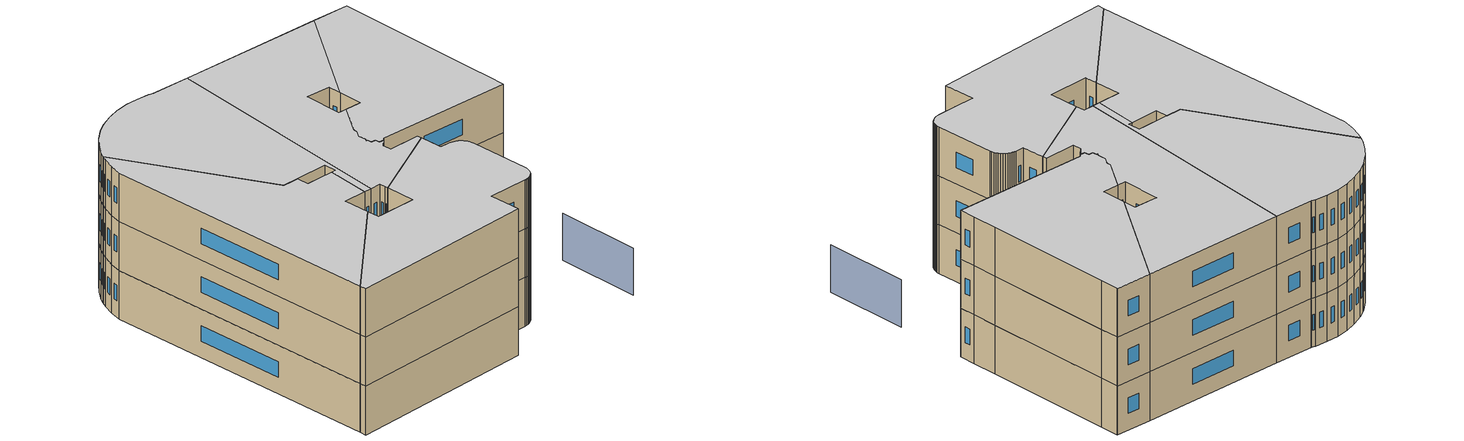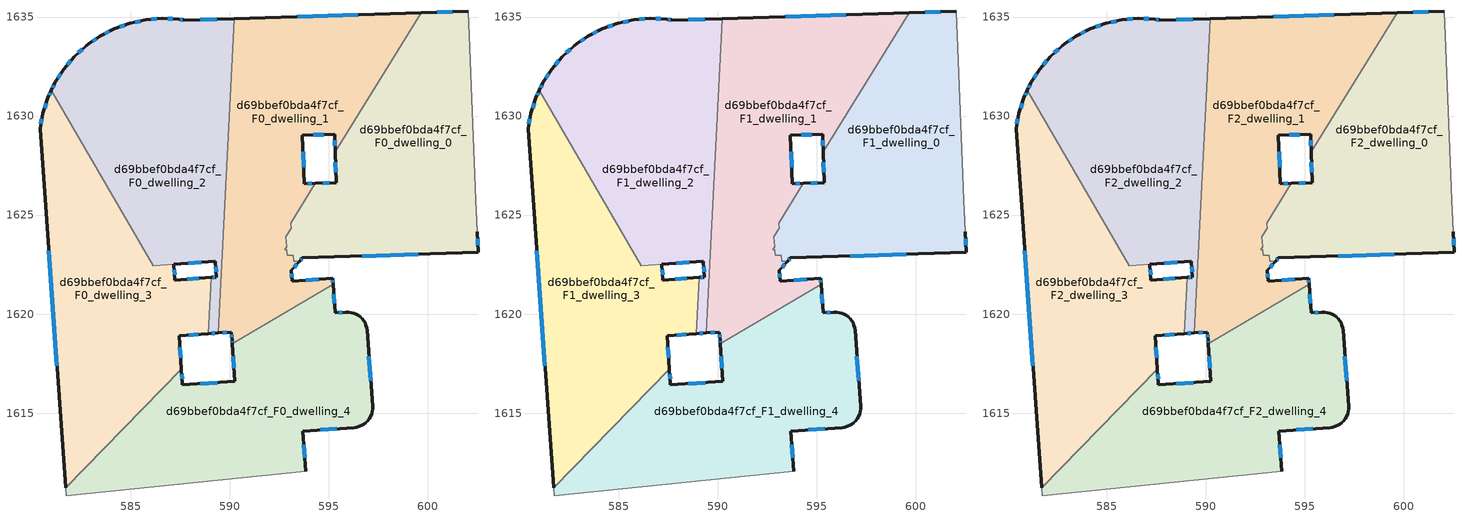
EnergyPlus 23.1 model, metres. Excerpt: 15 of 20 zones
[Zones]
d69bbef0bda4f7cf_F0_dwelling_0
 floor ground (EU_floor_Construction): 602.02,1635.29 602.03,1635.23 602.08,1634.07 602.42,1625.75 602.49,1624.15 602.53,1623.12 593.66,1622.84 593.52,1622.68 593.23,1622.67 593.2,1622.97 592.9,1622.96 592.88,1623.26 592.78,1623.26 592.87,1623.4 592.83,1623.91 593.1,1624.34 593.08,1624.59 594.32,1626.6 595.37,1626.63 595.31,1628.21 599.65,1635.21 z0
 wall outside (EU_wall_Construction): 595.31,1628.21 595.37,1626.63 594.32,1626.6 / 602.03,1635.29 599.66,1635.21 / 593.52,1622.68 593.66,1622.84 602.53,1623.12 602.49,1624.15 z0:3
 wall adiabatic (EU_wall_Construction): 602.49,1624.15 602.42,1625.75 602.08,1634.07 602.03,1635.23 602.03,1635.29 z0:3
 wall to d69bbef0bda4f7cf_F0_dwelling_1 (EU_wall_Construction): 594.32,1626.6 593.08,1624.59 593.1,1624.34 592.83,1623.91 592.87,1623.4 592.78,1623.26 592.88,1623.26 592.9,1622.96 593.2,1622.97 593.22,1622.67 593.52,1622.68 / 599.66,1635.21 595.31,1628.21 z0:3
 window (EU_Window_Construction): 595.01,1626.62 594.68,1626.61 / 595.33,1627.67 595.35,1627.17 / 601.22,1635.26 600.46,1635.24 / 602.51,1623.47 602.5,1623.8 / 596.68,1622.93 599.51,1623.02 / 593.57,1622.73 593.62,1622.78 z1.02:1.98
d69bbef0bda4f7cf_F0_dwelling_1
 floor ground (EU_floor_Construction): 599.65,1635.21 595.31,1628.21 595.28,1629.08 593.67,1629.04 593.75,1626.59 594.32,1626.6 593.08,1624.59 593.1,1624.34 592.83,1623.91 592.87,1623.4 592.78,1623.26 592.88,1623.26 592.9,1622.96 593.2,1622.97 593.22,1622.67 593.52,1622.68 593.1,1622.22 593.15,1621.66 595.19,1621.8 595.21,1621.51 590.12,1618.51 590.11,1618.68 590.08,1619.09 589.41,1619.05 590.22,1634.91 z0
 wall outside (EU_wall_Construction): 589.41,1619.05 590.08,1619.09 590.11,1618.68 590.12,1618.51 / 599.66,1635.21 590.22,1634.91 / 594.32,1626.6 593.75,1626.59 593.67,1629.04 595.28,1629.08 595.31,1628.21 / 595.21,1621.51 595.19,1621.8 593.15,1621.66 593.1,1622.22 593.52,1622.68 z0:3
 wall to d69bbef0bda4f7cf_F0_dwelling_2 (EU_wall_Construction): 590.22,1634.91 589.41,1619.05 z0:3
 wall to d69bbef0bda4f7cf_F0_dwelling_4 (EU_wall_Construction): 590.12,1618.51 595.21,1621.51 z0:3
 window (EU_Window_Construction): 590.09,1618.95 590.1,1618.82 / 589.64,1619.06 589.85,1619.08 / 596.45,1635.11 593.43,1635.02 / 595.29,1628.78 595.3,1628.5 / 594.22,1629.05 594.73,1629.07 / 593.72,1627.42 593.69,1628.2 / 594.13,1626.6 593.94,1626.59 / 593.25,1622.37 593.38,1622.52 / 593.13,1621.85 593.12,1622.03 / 594.49,1621.76 593.84,1621.71 / 595.2,1621.61 595.19,1621.7 / 590.11,1618.62 590.12,1618.57 z1.02:1.98
d69bbef0bda4f7cf_F0_dwelling_2
 floor ground (EU_floor_Construction): 590.22,1634.91 589.41,1619.05 588.91,1619.01 589.05,1621.85 589.32,1621.87 589.27,1622.66 587.17,1622.51 586.13,1622.44 580.99,1631.3 581.16,1631.67 581.61,1632.37 582.14,1633 582.75,1633.55 582.88,1633.65 583.43,1634.03 584.17,1634.4 584.95,1634.68 585.75,1634.86 586.58,1634.93 587.4,1634.89 587.67,1634.85 587.63,1634.83 z0
 wall outside (EU_wall_Construction): 587.18,1622.51 589.27,1622.66 589.32,1621.87 589.05,1621.85 / 587.68,1634.85 587.41,1634.89 586.58,1634.93 585.76,1634.86 584.95,1634.68 584.17,1634.4 583.43,1634.03 582.88,1633.65 582.75,1633.55 582.14,1633 581.61,1632.37 581.16,1631.67 580.99,1631.3 / 587.68,1634.85 587.64,1634.83 / 590.22,1634.91 587.64,1634.83 / 588.91,1619.01 589.41,1619.05 z0:3
 wall to d69bbef0bda4f7cf_F0_dwelling_3 (EU_wall_Construction): 589.05,1621.85 588.91,1619.01 / 586.13,1622.44 587.17,1622.51 / 580.99,1631.3 586.12,1622.44 z0:3
 window (EU_Window_Construction): 589.23,1621.86 589.14,1621.86 / 589.29,1622.39 589.3,1622.14 / 587.89,1622.56 588.56,1622.61 / 581.1,1631.55 581.05,1631.43 / 581.45,1632.13 581.31,1631.91 / 581.96,1632.78 581.79,1632.58 / 582.55,1633.36 582.35,1633.19 / 583.24,1633.9 583.06,1633.78 / 583.92,1634.27 583.68,1634.15 / 584.68,1634.59 584.43,1634.5 / 585.48,1634.8 585.22,1634.74 / 586.3,1634.9 586.04,1634.88 / 587.12,1634.9 586.86,1634.91 / 587.58,1634.86 587.5,1634.87 / 589.34,1634.88 588.51,1634.86 / 589.08,1619.02 589.24,1619.04 z1.02:1.98
d69bbef0bda4f7cf_F0_dwelling_3
 floor ground (EU_floor_Construction): 580.99,1631.3 586.13,1622.44 587.17,1622.51 587.22,1621.71 589.05,1621.85 588.91,1619.01 587.43,1618.91 587.55,1617.22 581.7,1611.24 580.41,1629.36 580.55,1630.13 580.81,1630.92 z0
 wall outside (EU_wall_Construction): 580.99,1631.3 580.81,1630.92 580.56,1630.13 580.41,1629.36 581.7,1611.24 / 589.05,1621.85 587.22,1621.71 587.17,1622.51 / 587.55,1617.22 587.43,1618.91 588.91,1619.01 z0:3
 wall to d69bbef0bda4f7cf_F0_dwelling_4 (EU_wall_Construction): 581.71,1611.24 587.55,1617.22 z0:3
 window (EU_Window_Construction): 580.51,1629.87 580.46,1629.62 / 580.72,1630.65 580.64,1630.4 / 580.93,1631.18 580.87,1631.05 / 587.2,1621.99 587.19,1622.24 / 588.43,1621.8 587.85,1621.76 / 587.93,1618.94 588.4,1618.98 / 587.51,1617.79 587.47,1618.33 / 580.85,1623.19 581.27,1617.4 z1.02:1.98
d69bbef0bda4f7cf_F0_dwelling_4
 floor ground (EU_floor_Construction): 596.37,1620 596.48,1619.93 596.58,1619.86 596.68,1619.77 596.76,1619.66 596.83,1619.55 596.87,1619.43 596.91,1619.3 596.93,1619.17 597.2,1615.34 597.2,1615.21 597.19,1615.08 597.15,1614.96 597.1,1614.84 597.04,1614.72 596.97,1614.62 596.87,1614.52 596.77,1614.44 596.65,1614.38 596.53,1614.33 596.4,1614.29 596.28,1614.27 593.69,1614.09 593.83,1612.07 581.73,1610.83 581.7,1611.24 587.55,1617.22 587.6,1616.49 587.6,1616.42 590.25,1616.61 590.12,1618.51 595.21,1621.51 595.32,1620.06 595.86,1620.09 595.99,1620.1 596.12,1620.08 596.25,1620.05 z0
 wall outside (EU_wall_Construction): 593.83,1612.07 593.69,1614.09 596.28,1614.27 596.4,1614.29 596.53,1614.33 596.65,1614.38 596.77,1614.44 596.87,1614.52 596.97,1614.62 597.04,1614.72 597.1,1614.84 597.15,1614.96 597.19,1615.08 597.2,1615.21 597.2,1615.34 596.93,1619.17 596.91,1619.3 596.87,1619.43 596.83,1619.55 596.76,1619.66 596.68,1619.77 596.58,1619.86 596.48,1619.93 596.37,1620 596.25,1620.05 596.12,1620.08 595.99,1620.1 595.86,1620.09 595.32,1620.06 595.21,1621.51 / 590.12,1618.51 590.25,1616.61 587.6,1616.42 587.6,1616.49 587.55,1617.22 z0:3
 wall adiabatic (EU_wall_Construction): 581.7,1611.24 581.73,1610.83 593.83,1612.07 z0:3
 window (EU_Window_Construction): 597.11,1616.64 597.02,1617.87 / 594.57,1614.15 595.4,1614.21 / 593.78,1612.76 593.73,1613.4 / 587.58,1616.74 587.57,1616.97 / 589.35,1616.54 588.51,1616.49 / 590.16,1617.86 590.21,1617.26 / 595.28,1620.55 595.25,1621.01 / 595.68,1620.08 595.5,1620.07 z1.02:1.98
d69bbef0bda4f7cf_F1_dwelling_0
 floor to d69bbef0bda4f7cf_F0_dwelling_0 (EU_floor_Construction): 602.02,1635.29 602.03,1635.23 602.08,1634.07 602.42,1625.75 602.49,1624.15 602.53,1623.12 593.66,1622.84 593.52,1622.68 593.23,1622.67 593.2,1622.97 592.9,1622.96 592.88,1623.26 592.78,1623.26 592.87,1623.4 592.83,1623.91 593.1,1624.34 593.08,1624.59 594.32,1626.6 595.37,1626.63 595.31,1628.21 599.65,1635.21 z3
 wall outside (EU_wall_Construction): 595.31,1628.21 595.37,1626.63 594.32,1626.6 / 602.03,1635.29 599.66,1635.21 / 593.52,1622.68 593.66,1622.84 602.53,1623.12 602.49,1624.15 z3:6
 wall adiabatic (EU_wall_Construction): 602.49,1624.15 602.42,1625.75 602.08,1634.07 602.03,1635.23 602.03,1635.29 z3:6
 wall to d69bbef0bda4f7cf_F1_dwelling_1 (EU_wall_Construction): 594.32,1626.6 593.08,1624.59 593.1,1624.34 592.83,1623.91 592.87,1623.4 592.78,1623.26 592.88,1623.26 592.9,1622.96 593.2,1622.97 593.22,1622.67 593.52,1622.68 / 599.66,1635.21 595.31,1628.21 z3:6
 window (EU_Window_Construction): 595.01,1626.62 594.68,1626.61 / 595.33,1627.67 595.35,1627.17 / 601.22,1635.26 600.46,1635.24 / 602.51,1623.47 602.5,1623.8 / 596.68,1622.93 599.51,1623.02 / 593.57,1622.73 593.62,1622.78 z4.02:4.98
d69bbef0bda4f7cf_F1_dwelling_1
 floor to d69bbef0bda4f7cf_F0_dwelling_1 (EU_floor_Construction): 599.65,1635.21 595.31,1628.21 595.28,1629.08 593.67,1629.04 593.75,1626.59 594.32,1626.6 593.08,1624.59 593.1,1624.34 592.83,1623.91 592.87,1623.4 592.78,1623.26 592.88,1623.26 592.9,1622.96 593.2,1622.97 593.22,1622.67 593.52,1622.68 593.1,1622.22 593.15,1621.66 595.19,1621.8 595.21,1621.51 590.12,1618.51 590.11,1618.68 590.08,1619.09 589.41,1619.05 590.22,1634.91 z3
 wall outside (EU_wall_Construction): 589.41,1619.05 590.08,1619.09 590.11,1618.68 590.12,1618.51 / 599.66,1635.21 590.22,1634.91 / 594.32,1626.6 593.75,1626.59 593.67,1629.04 595.28,1629.08 595.31,1628.21 / 595.21,1621.51 595.19,1621.8 593.15,1621.66 593.1,1622.22 593.52,1622.68 z3:6
 wall to d69bbef0bda4f7cf_F1_dwelling_2 (EU_wall_Construction): 590.22,1634.91 589.41,1619.05 z3:6
 wall to d69bbef0bda4f7cf_F1_dwelling_4 (EU_wall_Construction): 590.12,1618.51 595.21,1621.51 z3:6
 window (EU_Window_Construction): 590.09,1618.95 590.1,1618.82 / 589.64,1619.06 589.85,1619.08 / 596.45,1635.11 593.43,1635.02 / 595.29,1628.78 595.3,1628.5 / 594.22,1629.05 594.73,1629.07 / 593.72,1627.42 593.69,1628.2 / 594.13,1626.6 593.94,1626.59 / 593.25,1622.37 593.38,1622.52 / 593.13,1621.85 593.12,1622.03 / 594.49,1621.76 593.84,1621.71 / 595.2,1621.61 595.19,1621.7 / 590.11,1618.62 590.12,1618.57 z4.02:4.98
d69bbef0bda4f7cf_F1_dwelling_2
 floor to d69bbef0bda4f7cf_F0_dwelling_2 (EU_floor_Construction): 590.22,1634.91 589.41,1619.05 588.91,1619.01 589.05,1621.85 589.32,1621.87 589.27,1622.66 587.17,1622.51 586.13,1622.44 580.99,1631.3 581.16,1631.67 581.61,1632.37 582.14,1633 582.75,1633.55 582.88,1633.65 583.43,1634.03 584.17,1634.4 584.95,1634.68 585.75,1634.86 586.58,1634.93 587.4,1634.89 587.67,1634.85 587.63,1634.83 z3
 wall outside (EU_wall_Construction): 587.18,1622.51 589.27,1622.66 589.32,1621.87 589.05,1621.85 / 587.68,1634.85 587.41,1634.89 586.58,1634.93 585.76,1634.86 584.95,1634.68 584.17,1634.4 583.43,1634.03 582.88,1633.65 582.75,1633.55 582.14,1633 581.61,1632.37 581.16,1631.67 580.99,1631.3 / 587.68,1634.85 587.64,1634.83 / 590.22,1634.91 587.64,1634.83 / 588.91,1619.01 589.41,1619.05 z3:6
 wall to d69bbef0bda4f7cf_F1_dwelling_3 (EU_wall_Construction): 589.05,1621.85 588.91,1619.01 / 586.13,1622.44 587.17,1622.51 / 580.99,1631.3 586.12,1622.44 z3:6
 window (EU_Window_Construction): 589.23,1621.86 589.14,1621.86 / 589.29,1622.39 589.3,1622.14 / 587.89,1622.56 588.56,1622.61 / 581.1,1631.55 581.05,1631.43 / 581.45,1632.13 581.31,1631.91 / 581.96,1632.78 581.79,1632.58 / 582.55,1633.36 582.35,1633.19 / 583.24,1633.9 583.06,1633.78 / 583.92,1634.27 583.68,1634.15 / 584.68,1634.59 584.43,1634.5 / 585.48,1634.8 585.22,1634.74 / 586.3,1634.9 586.04,1634.88 / 587.12,1634.9 586.86,1634.91 / 587.58,1634.86 587.5,1634.87 / 589.34,1634.88 588.51,1634.86 / 589.08,1619.02 589.24,1619.04 z4.02:4.98
d69bbef0bda4f7cf_F1_dwelling_3
 floor to d69bbef0bda4f7cf_F0_dwelling_3 (EU_floor_Construction): 580.99,1631.3 586.12,1622.44 587.17,1622.51 587.22,1621.71 589.05,1621.85 588.91,1619.01 587.43,1618.91 587.55,1617.22 581.7,1611.24 580.41,1629.36 580.55,1630.13 580.81,1630.92 z3
 wall outside (EU_wall_Construction): 580.99,1631.3 580.81,1630.92 580.56,1630.13 580.41,1629.36 581.7,1611.24 / 589.05,1621.85 587.22,1621.71 587.17,1622.51 / 587.55,1617.22 587.43,1618.91 588.91,1619.01 z3:6
 wall to d69bbef0bda4f7cf_F1_dwelling_4 (EU_wall_Construction): 581.71,1611.24 587.55,1617.22 z3:6
 window (EU_Window_Construction): 580.51,1629.87 580.46,1629.62 / 580.72,1630.65 580.64,1630.4 / 580.93,1631.18 580.87,1631.05 / 587.2,1621.99 587.19,1622.24 / 588.43,1621.8 587.85,1621.76 / 587.93,1618.94 588.4,1618.98 / 587.51,1617.79 587.47,1618.33 / 580.85,1623.19 581.27,1617.4 z4.02:4.98
d69bbef0bda4f7cf_F1_dwelling_4
 floor to d69bbef0bda4f7cf_F0_dwelling_4 (EU_floor_Construction): 596.37,1620 596.48,1619.93 596.58,1619.86 596.68,1619.77 596.76,1619.66 596.83,1619.55 596.87,1619.43 596.91,1619.3 596.93,1619.17 597.2,1615.34 597.2,1615.21 597.19,1615.08 597.15,1614.96 597.1,1614.84 597.04,1614.72 596.97,1614.62 596.87,1614.52 596.77,1614.44 596.65,1614.38 596.53,1614.33 596.4,1614.29 596.28,1614.27 593.69,1614.09 593.83,1612.07 581.73,1610.83 581.7,1611.24 587.55,1617.22 587.6,1616.49 587.6,1616.42 590.25,1616.61 590.12,1618.51 595.21,1621.51 595.32,1620.06 595.86,1620.09 595.99,1620.1 596.12,1620.08 596.25,1620.05 z3
 wall outside (EU_wall_Construction): 593.83,1612.07 593.69,1614.09 596.28,1614.27 596.4,1614.29 596.53,1614.33 596.65,1614.38 596.77,1614.44 596.87,1614.52 596.97,1614.62 597.04,1614.72 597.1,1614.84 597.15,1614.96 597.19,1615.08 597.2,1615.21 597.2,1615.34 596.93,1619.17 596.91,1619.3 596.87,1619.43 596.83,1619.55 596.76,1619.66 596.68,1619.77 596.58,1619.86 596.48,1619.93 596.37,1620 596.25,1620.05 596.12,1620.08 595.99,1620.1 595.86,1620.09 595.32,1620.06 595.21,1621.51 / 590.12,1618.51 590.25,1616.61 587.6,1616.42 587.6,1616.49 587.55,1617.22 z3:6
 wall adiabatic (EU_wall_Construction): 581.7,1611.24 581.73,1610.83 593.83,1612.07 z3:6
 window (EU_Window_Construction): 597.11,1616.64 597.02,1617.87 / 594.57,1614.15 595.4,1614.21 / 593.78,1612.76 593.73,1613.4 / 587.58,1616.74 587.57,1616.97 / 589.35,1616.54 588.51,1616.49 / 590.16,1617.86 590.21,1617.26 / 595.28,1620.55 595.25,1621.01 / 595.68,1620.08 595.5,1620.07 z4.02:4.98
d69bbef0bda4f7cf_F2_dwelling_0
 floor to d69bbef0bda4f7cf_F1_dwelling_0 (EU_floor_Construction): 602.02,1635.29 602.03,1635.23 602.08,1634.07 602.42,1625.75 602.49,1624.15 602.53,1623.12 593.66,1622.84 593.52,1622.68 593.23,1622.67 593.2,1622.97 592.9,1622.96 592.88,1623.26 592.78,1623.26 592.87,1623.4 592.83,1623.91 593.1,1624.34 593.08,1624.59 594.32,1626.6 595.37,1626.63 595.31,1628.21 599.65,1635.21 z6
 wall outside (EU_wall_Construction): 595.31,1628.21 595.37,1626.63 594.32,1626.6 / 602.03,1635.29 599.66,1635.21 / 593.52,1622.68 593.66,1622.84 602.53,1623.12 602.49,1624.15 z6:9
 wall adiabatic (EU_wall_Construction): 602.49,1624.15 602.42,1625.75 602.08,1634.07 602.03,1635.23 602.03,1635.29 z6:9
 wall to d69bbef0bda4f7cf_F2_dwelling_1 (EU_wall_Construction): 594.32,1626.6 593.08,1624.59 593.1,1624.34 592.83,1623.91 592.87,1623.4 592.78,1623.26 592.88,1623.26 592.9,1622.96 593.2,1622.97 593.22,1622.67 593.52,1622.68 / 599.66,1635.21 595.31,1628.21 z6:9
 window (EU_Window_Construction): 595.01,1626.62 594.68,1626.61 / 595.33,1627.67 595.35,1627.17 / 601.22,1635.26 600.46,1635.24 / 602.51,1623.47 602.5,1623.8 / 596.68,1622.93 599.51,1623.02 / 593.57,1622.73 593.62,1622.78 z7.02:7.98
 ceiling to d69bbef0bda4f7cf_F3_dwelling_0 (EU_floor_Construction): 602.53,1623.12 602.49,1624.15 602.42,1625.75 602.08,1634.07 602.03,1635.23 602.02,1635.29 599.65,1635.21 595.31,1628.21 595.37,1626.63 594.32,1626.6 593.08,1624.59 593.1,1624.34 592.83,1623.91 592.87,1623.4 592.78,1623.26 592.88,1623.26 592.9,1622.96 593.2,1622.97 593.23,1622.67 593.52,1622.68 593.66,1622.84 z9
d69bbef0bda4f7cf_F2_dwelling_1
 floor to d69bbef0bda4f7cf_F1_dwelling_1 (EU_floor_Construction): 599.65,1635.21 595.31,1628.21 595.28,1629.08 593.67,1629.04 593.75,1626.59 594.32,1626.6 593.08,1624.59 593.1,1624.34 592.83,1623.91 592.87,1623.4 592.78,1623.26 592.88,1623.26 592.9,1622.96 593.2,1622.97 593.22,1622.67 593.52,1622.68 593.1,1622.22 593.15,1621.66 595.19,1621.8 595.21,1621.51 590.12,1618.51 590.11,1618.68 590.08,1619.09 589.41,1619.05 590.22,1634.91 z6
 wall outside (EU_wall_Construction): 589.41,1619.05 590.08,1619.09 590.11,1618.68 590.12,1618.51 / 599.66,1635.21 590.22,1634.91 / 594.32,1626.6 593.75,1626.59 593.67,1629.04 595.28,1629.08 595.31,1628.21 / 595.21,1621.51 595.19,1621.8 593.15,1621.66 593.1,1622.22 593.52,1622.68 z6:9
 wall to d69bbef0bda4f7cf_F2_dwelling_2 (EU_wall_Construction): 590.22,1634.91 589.41,1619.05 z6:9
 wall to d69bbef0bda4f7cf_F2_dwelling_4 (EU_wall_Construction): 590.12,1618.51 595.21,1621.51 z6:9
 window (EU_Window_Construction): 590.09,1618.95 590.1,1618.82 / 589.64,1619.06 589.85,1619.08 / 596.45,1635.11 593.43,1635.02 / 595.29,1628.78 595.3,1628.5 / 594.22,1629.05 594.73,1629.07 / 593.72,1627.42 593.69,1628.2 / 594.13,1626.6 593.94,1626.59 / 593.25,1622.37 593.38,1622.52 / 593.13,1621.85 593.12,1622.03 / 594.49,1621.76 593.84,1621.71 / 595.2,1621.61 595.19,1621.7 / 590.11,1618.62 590.12,1618.57 z7.02:7.98
 ceiling to d69bbef0bda4f7cf_F3_dwelling_1 (EU_floor_Construction): 595.21,1621.51 595.19,1621.8 593.15,1621.66 593.1,1622.22 593.52,1622.68 593.22,1622.67 593.2,1622.97 592.9,1622.96 592.88,1623.26 592.78,1623.26 592.87,1623.4 592.83,1623.91 593.1,1624.34 593.08,1624.59 594.32,1626.6 593.75,1626.59 593.67,1629.04 595.28,1629.08 595.31,1628.21 599.65,1635.21 590.22,1634.91 589.41,1619.05 590.08,1619.09 590.11,1618.68 590.12,1618.51 z9
d69bbef0bda4f7cf_F2_dwelling_2
 floor to d69bbef0bda4f7cf_F1_dwelling_2 (EU_floor_Construction): 590.22,1634.91 589.41,1619.05 588.91,1619.01 589.05,1621.85 589.32,1621.87 589.27,1622.66 587.17,1622.51 586.13,1622.44 580.99,1631.3 581.16,1631.67 581.61,1632.37 582.14,1633 582.75,1633.55 582.88,1633.65 583.43,1634.03 584.17,1634.4 584.95,1634.68 585.75,1634.86 586.58,1634.93 587.4,1634.89 587.67,1634.85 587.63,1634.83 z6
 wall outside (EU_wall_Construction): 587.18,1622.51 589.27,1622.66 589.32,1621.87 589.05,1621.85 / 587.68,1634.85 587.41,1634.89 586.58,1634.93 585.76,1634.86 584.95,1634.68 584.17,1634.4 583.43,1634.03 582.88,1633.65 582.75,1633.55 582.14,1633 581.61,1632.37 581.16,1631.67 580.99,1631.3 / 587.68,1634.85 587.64,1634.83 / 590.22,1634.91 587.64,1634.83 / 588.91,1619.01 589.41,1619.05 z6:9
 wall to d69bbef0bda4f7cf_F2_dwelling_3 (EU_wall_Construction): 589.05,1621.85 588.91,1619.01 / 586.13,1622.44 587.17,1622.51 / 580.99,1631.3 586.12,1622.44 z6:9
 window (EU_Window_Construction): 589.23,1621.86 589.14,1621.86 / 589.29,1622.39 589.3,1622.14 / 587.89,1622.56 588.56,1622.61 / 581.1,1631.55 581.05,1631.43 / 581.45,1632.13 581.31,1631.91 / 581.96,1632.78 581.79,1632.58 / 582.55,1633.36 582.35,1633.19 / 583.24,1633.9 583.06,1633.78 / 583.92,1634.27 583.68,1634.15 / 584.68,1634.59 584.43,1634.5 / 585.48,1634.8 585.22,1634.74 / 586.3,1634.9 586.04,1634.88 / 587.12,1634.9 586.86,1634.91 / 587.58,1634.86 587.5,1634.87 / 589.34,1634.88 588.51,1634.86 / 589.08,1619.02 589.24,1619.04 z7.02:7.98
 ceiling to d69bbef0bda4f7cf_F3_dwelling_2 (EU_floor_Construction): 589.41,1619.05 590.22,1634.91 587.63,1634.83 587.67,1634.85 587.4,1634.89 586.58,1634.93 585.75,1634.86 584.95,1634.68 584.17,1634.4 583.43,1634.03 582.88,1633.65 582.75,1633.55 582.14,1633 581.61,1632.37 581.16,1631.67 580.99,1631.3 586.13,1622.44 587.17,1622.51 589.27,1622.66 589.32,1621.87 589.05,1621.85 588.91,1619.01 z9
d69bbef0bda4f7cf_F2_dwelling_3
 floor to d69bbef0bda4f7cf_F1_dwelling_3 (EU_floor_Construction): 580.99,1631.3 586.12,1622.44 587.17,1622.51 587.22,1621.71 589.05,1621.85 588.91,1619.01 587.43,1618.91 587.55,1617.22 581.7,1611.24 580.41,1629.36 580.55,1630.13 580.81,1630.92 z6
 wall outside (EU_wall_Construction): 580.99,1631.3 580.81,1630.92 580.56,1630.13 580.41,1629.36 581.7,1611.24 / 589.05,1621.85 587.22,1621.71 587.17,1622.51 / 587.55,1617.22 587.43,1618.91 588.91,1619.01 z6:9
 wall to d69bbef0bda4f7cf_F2_dwelling_4 (EU_wall_Construction): 581.71,1611.24 587.55,1617.22 z6:9
 window (EU_Window_Construction): 580.51,1629.87 580.46,1629.62 / 580.72,1630.65 580.64,1630.4 / 580.93,1631.18 580.87,1631.05 / 587.2,1621.99 587.19,1622.24 / 588.43,1621.8 587.85,1621.76 / 587.93,1618.94 588.4,1618.98 / 587.51,1617.79 587.47,1618.33 / 580.85,1623.19 581.27,1617.4 z7.02:7.98
 ceiling to d69bbef0bda4f7cf_F3_dwelling_3 (EU_floor_Construction): 587.55,1617.22 587.43,1618.91 588.91,1619.01 589.05,1621.85 587.22,1621.71 587.17,1622.51 586.12,1622.44 580.99,1631.3 580.81,1630.92 580.55,1630.13 580.41,1629.36 581.7,1611.24 z9
d69bbef0bda4f7cf_F2_dwelling_4
 floor to d69bbef0bda4f7cf_F1_dwelling_4 (EU_floor_Construction): 596.37,1620 596.48,1619.93 596.58,1619.86 596.68,1619.77 596.76,1619.66 596.83,1619.55 596.87,1619.43 596.91,1619.3 596.93,1619.17 597.2,1615.34 597.2,1615.21 597.19,1615.08 597.15,1614.96 597.1,1614.84 597.04,1614.72 596.97,1614.62 596.87,1614.52 596.77,1614.44 596.65,1614.38 596.53,1614.33 596.4,1614.29 596.28,1614.27 593.69,1614.09 593.83,1612.07 581.73,1610.83 581.7,1611.24 587.55,1617.22 587.6,1616.49 587.6,1616.42 590.25,1616.61 590.12,1618.51 595.21,1621.51 595.32,1620.06 595.86,1620.09 595.99,1620.1 596.12,1620.08 596.25,1620.05 z6
 wall outside (EU_wall_Construction): 593.83,1612.07 593.69,1614.09 596.28,1614.27 596.4,1614.29 596.53,1614.33 596.65,1614.38 596.77,1614.44 596.87,1614.52 596.97,1614.62 597.04,1614.72 597.1,1614.84 597.15,1614.96 597.19,1615.08 597.2,1615.21 597.2,1615.34 596.93,1619.17 596.91,1619.3 596.87,1619.43 596.83,1619.55 596.76,1619.66 596.68,1619.77 596.58,1619.86 596.48,1619.93 596.37,1620 596.25,1620.05 596.12,1620.08 595.99,1620.1 595.86,1620.09 595.32,1620.06 595.21,1621.51 / 590.12,1618.51 590.25,1616.61 587.6,1616.42 587.6,1616.49 587.55,1617.22 z6:9
 wall adiabatic (EU_wall_Construction): 581.7,1611.24 581.73,1610.83 593.83,1612.07 z6:9
 window (EU_Window_Construction): 597.11,1616.64 597.02,1617.87 / 594.57,1614.15 595.4,1614.21 / 593.78,1612.76 593.73,1613.4 / 587.58,1616.74 587.57,1616.97 / 589.35,1616.54 588.51,1616.49 / 590.16,1617.86 590.21,1617.26 / 595.28,1620.55 595.25,1621.01 / 595.68,1620.08 595.5,1620.07 z7.02:7.98
 ceiling to d69bbef0bda4f7cf_F3_dwelling_4 (EU_floor_Construction): 596.4,1614.29 596.53,1614.33 596.65,1614.38 596.77,1614.44 596.87,1614.52 596.97,1614.62 597.04,1614.72 597.1,1614.84 597.15,1614.96 597.19,1615.08 597.2,1615.21 597.2,1615.34 596.93,1619.17 596.91,1619.3 596.87,1619.43 596.83,1619.55 596.76,1619.66 596.68,1619.77 596.58,1619.86 596.48,1619.93 596.37,1620 596.25,1620.05 596.12,1620.08 595.99,1620.1 595.86,1620.09 595.32,1620.06 595.21,1621.51 590.12,1618.51 590.25,1616.61 587.6,1616.42 587.6,1616.49 587.55,1617.22 581.7,1611.24 581.73,1610.83 593.83,1612.07 593.69,1614.09 596.28,1614.27 z9
shading: 602.94,1613 602.72,1618.47 z0:2.9
[Building]
EU S2 Campaign: North Axis=0; Terrain=City; Solar Distribution=FullExterior
[Site:Location]
Vienna: Latitude=48; Longitude=16.5; Time Zone=1; Elevation=183
[SizingPeriod:WeatherFileDays]
AnnualSizingPeriod: Begin Month=1; Begin Day of Month=1; End Month=12; End Day of Month=31; Day of Week for Start Day=Monday; Use Weather File Daylight Saving Period=No; Use Weather File Rain and Snow Indicators=No
[MATERIAL]
EU_InternalMass_Material: Roughness=MediumRough; Thickness=0.1; Conductivity=1; Density=1800; Specific Heat=900; Thermal Absorptance=0.9; Solar Absorptance=0.7; Visible Absorptance=0.7
[MATERIAL:NOMASS] Roughness=MediumRough; Thermal Absorptance=0.9; Solar Absorptance=0.7; Visible Absorptance=0.7
Name | Thermal Resistance
EU_wall_NoMass | 0.942466
EU_floor_NoMass | 0.66527
[WINDOWMATERIAL:SIMPLEGLAZINGSYSTEM]
EU_Window_SimpleGlazing: UFactor=2.03367; Solar Heat Gain Coefficient=0.65; Visible Transmittance=0.65
[CONSTRUCTION]
EU_wall_Construction: EU_wall_NoMass
EU_floor_Construction: EU_floor_NoMass
EU_Window_Construction: EU_Window_SimpleGlazing
EU_InternalMass_Construction: EU_InternalMass_Material
[ZONE] Type=1; Multiplier=1; Ceiling Height=autocalculate; Floor Area=autocalculate; Part of Total Floor Area=Yes
Name | Volume
d69bbef0bda4f7cf_F0_dwelling_0; d69bbef0bda4f7cf_F1_dwelling_0; d69bbef0bda4f7cf_F2_dwelling_0 | 232.044
d69bbef0bda4f7cf_F0_dwelling_1; d69bbef0bda4f7cf_F1_dwelling_1; d69bbef0bda4f7cf_F2_dwelling_1 | 251.122
d69bbef0bda4f7cf_F0_dwelling_2; d69bbef0bda4f7cf_F1_dwelling_2; d69bbef0bda4f7cf_F2_dwelling_2 | 251.186
d69bbef0bda4f7cf_F0_dwelling_3; d69bbef0bda4f7cf_F1_dwelling_3; d69bbef0bda4f7cf_F2_dwelling_3 | 245.8
d69bbef0bda4f7cf_F0_dwelling_4 | 238.047
d69bbef0bda4f7cf_F1_dwelling_4; d69bbef0bda4f7cf_F2_dwelling_4 | 238.051
[INTERNALMASS] Construction=EU_InternalMass_Construction
Name | Zone or ZoneList | Surface Area
d69bbef0bda4f7cf_F0_dwelling_0_EU_InternalMass | d69bbef0bda4f7cf_F0_dwelling_0 | 77.3471
d69bbef0bda4f7cf_F0_dwelling_1_EU_InternalMass | d69bbef0bda4f7cf_F0_dwelling_1 | 83.7078
d69bbef0bda4f7cf_F0_dwelling_2_EU_InternalMass | d69bbef0bda4f7cf_F0_dwelling_2 | 83.7341
d69bbef0bda4f7cf_F0_dwelling_3_EU_InternalMass | d69bbef0bda4f7cf_F0_dwelling_3 | 81.9325
d69bbef0bda4f7cf_F0_dwelling_4_EU_InternalMass | d69bbef0bda4f7cf_F0_dwelling_4 | 79.3505
d69bbef0bda4f7cf_F1_dwelling_0_EU_InternalMass | d69bbef0bda4f7cf_F1_dwelling_0 | 77.3471
d69bbef0bda4f7cf_F1_dwelling_1_EU_InternalMass | d69bbef0bda4f7cf_F1_dwelling_1 | 83.7078
d69bbef0bda4f7cf_F1_dwelling_2_EU_InternalMass | d69bbef0bda4f7cf_F1_dwelling_2 | 83.7341
d69bbef0bda4f7cf_F1_dwelling_3_EU_InternalMass | d69bbef0bda4f7cf_F1_dwelling_3 | 81.9325
d69bbef0bda4f7cf_F1_dwelling_4_EU_InternalMass | d69bbef0bda4f7cf_F1_dwelling_4 | 79.3505
d69bbef0bda4f7cf_F2_dwelling_0_EU_InternalMass | d69bbef0bda4f7cf_F2_dwelling_0 | 77.3471
d69bbef0bda4f7cf_F2_dwelling_1_EU_InternalMass | d69bbef0bda4f7cf_F2_dwelling_1 | 83.7078
d69bbef0bda4f7cf_F2_dwelling_2_EU_InternalMass | d69bbef0bda4f7cf_F2_dwelling_2 | 83.7341
d69bbef0bda4f7cf_F2_dwelling_3_EU_InternalMass | d69bbef0bda4f7cf_F2_dwelling_3 | 81.9325
d69bbef0bda4f7cf_F2_dwelling_4_EU_InternalMass | d69bbef0bda4f7cf_F2_dwelling_4 | 79.3505
[OTHEREQUIPMENT] Fuel Type=Electricity; Design Level Calculation Method=Watts/Area; Power per Zone Floor Area=1; Fraction Latent=0; Fraction Radiant=0; Fraction Lost=0; Carbon Dioxide Generation Rate=0; EndUse Subcategory=EU_Step8_InternalGains
Name | Zone or ZoneList or Space or SpaceList | Schedule
EU_Step8_InternalGain_d69bbef0bda4f7cf_F0_dwelling_0_f000 | d69bbef0bda4f7cf_F0_dwelling_0 | EU_Step8_GainSchedule_d69bbef0bda4f7cf_F0_dwelling_0_f000
EU_Step8_InternalGain_d69bbef0bda4f7cf_F0_dwelling_1_f000 | d69bbef0bda4f7cf_F0_dwelling_1 | EU_Step8_GainSchedule_d69bbef0bda4f7cf_F0_dwelling_1_f000
EU_Step8_InternalGain_d69bbef0bda4f7cf_F0_dwelling_2_f000 | d69bbef0bda4f7cf_F0_dwelling_2 | EU_Step8_GainSchedule_d69bbef0bda4f7cf_F0_dwelling_2_f000
EU_Step8_InternalGain_d69bbef0bda4f7cf_F0_dwelling_3_f000 | d69bbef0bda4f7cf_F0_dwelling_3 | EU_Step8_GainSchedule_d69bbef0bda4f7cf_F0_dwelling_3_f000
EU_Step8_InternalGain_d69bbef0bda4f7cf_F0_dwelling_4_f000 | d69bbef0bda4f7cf_F0_dwelling_4 | EU_Step8_GainSchedule_d69bbef0bda4f7cf_F0_dwelling_4_f000
EU_Step8_InternalGain_d69bbef0bda4f7cf_F1_dwelling_0_f000 | d69bbef0bda4f7cf_F1_dwelling_0 | EU_Step8_GainSchedule_d69bbef0bda4f7cf_F1_dwelling_0_f000
EU_Step8_InternalGain_d69bbef0bda4f7cf_F1_dwelling_1_f000 | d69bbef0bda4f7cf_F1_dwelling_1 | EU_Step8_GainSchedule_d69bbef0bda4f7cf_F1_dwelling_1_f000
EU_Step8_InternalGain_d69bbef0bda4f7cf_F1_dwelling_2_f000 | d69bbef0bda4f7cf_F1_dwelling_2 | EU_Step8_GainSchedule_d69bbef0bda4f7cf_F1_dwelling_2_f000
EU_Step8_InternalGain_d69bbef0bda4f7cf_F1_dwelling_3_f000 | d69bbef0bda4f7cf_F1_dwelling_3 | EU_Step8_GainSchedule_d69bbef0bda4f7cf_F1_dwelling_3_f000
EU_Step8_InternalGain_d69bbef0bda4f7cf_F1_dwelling_4_f000 | d69bbef0bda4f7cf_F1_dwelling_4 | EU_Step8_GainSchedule_d69bbef0bda4f7cf_F1_dwelling_4_f000
EU_Step8_InternalGain_d69bbef0bda4f7cf_F2_dwelling_0_f000 | d69bbef0bda4f7cf_F2_dwelling_0 | EU_Step8_GainSchedule_d69bbef0bda4f7cf_F2_dwelling_0_f000
EU_Step8_InternalGain_d69bbef0bda4f7cf_F2_dwelling_1_f000 | d69bbef0bda4f7cf_F2_dwelling_1 | EU_Step8_GainSchedule_d69bbef0bda4f7cf_F2_dwelling_1_f000
EU_Step8_InternalGain_d69bbef0bda4f7cf_F2_dwelling_2_f000 | d69bbef0bda4f7cf_F2_dwelling_2 | EU_Step8_GainSchedule_d69bbef0bda4f7cf_F2_dwelling_2_f000
EU_Step8_InternalGain_d69bbef0bda4f7cf_F2_dwelling_3_f000 | d69bbef0bda4f7cf_F2_dwelling_3 | EU_Step8_GainSchedule_d69bbef0bda4f7cf_F2_dwelling_3_f000
EU_Step8_InternalGain_d69bbef0bda4f7cf_F2_dwelling_4_f000 | d69bbef0bda4f7cf_F2_dwelling_4 | EU_Step8_GainSchedule_d69bbef0bda4f7cf_F2_dwelling_4_f000
[ZONEVENTILATION:DESIGNFLOWRATE] Schedule=EU_AlwaysOn; Design Flow Rate Calculation Method=AirChanges/Hour; Air Changes per Hour=0.530523; Ventilation Type=Natural; Fan Pressure Rise=0; Fan Total Efficiency=1; Constant Term Coefficient=1; Temperature Term Coefficient=0; Velocity Term Coefficient=0; Velocity Squared Term Coefficient=0; Minimum Indoor Temperature=-100; Maximum Indoor Temperature=100; Delta Temperature=-100; Minimum Outdoor Temperature=-100; Maximum Outdoor Temperature=100; Maximum Wind Speed=40
Name | Zone or ZoneList or Space or SpaceList
EU_ConstantAir_d69bbef0bda4f7cf_F0_dwelling_0 | d69bbef0bda4f7cf_F0_dwelling_0
EU_ConstantAir_d69bbef0bda4f7cf_F0_dwelling_1 | d69bbef0bda4f7cf_F0_dwelling_1
EU_ConstantAir_d69bbef0bda4f7cf_F0_dwelling_2 | d69bbef0bda4f7cf_F0_dwelling_2
EU_ConstantAir_d69bbef0bda4f7cf_F0_dwelling_3 | d69bbef0bda4f7cf_F0_dwelling_3
EU_ConstantAir_d69bbef0bda4f7cf_F0_dwelling_4 | d69bbef0bda4f7cf_F0_dwelling_4
EU_ConstantAir_d69bbef0bda4f7cf_F1_dwelling_0 | d69bbef0bda4f7cf_F1_dwelling_0
EU_ConstantAir_d69bbef0bda4f7cf_F1_dwelling_1 | d69bbef0bda4f7cf_F1_dwelling_1
EU_ConstantAir_d69bbef0bda4f7cf_F1_dwelling_2 | d69bbef0bda4f7cf_F1_dwelling_2
EU_ConstantAir_d69bbef0bda4f7cf_F1_dwelling_3 | d69bbef0bda4f7cf_F1_dwelling_3
EU_ConstantAir_d69bbef0bda4f7cf_F1_dwelling_4 | d69bbef0bda4f7cf_F1_dwelling_4
EU_ConstantAir_d69bbef0bda4f7cf_F2_dwelling_0 | d69bbef0bda4f7cf_F2_dwelling_0
EU_ConstantAir_d69bbef0bda4f7cf_F2_dwelling_1 | d69bbef0bda4f7cf_F2_dwelling_1
EU_ConstantAir_d69bbef0bda4f7cf_F2_dwelling_2 | d69bbef0bda4f7cf_F2_dwelling_2
EU_ConstantAir_d69bbef0bda4f7cf_F2_dwelling_3 | d69bbef0bda4f7cf_F2_dwelling_3
EU_ConstantAir_d69bbef0bda4f7cf_F2_dwelling_4 | d69bbef0bda4f7cf_F2_dwelling_4
[HVACTEMPLATE:THERMOSTAT] Constant Heating Setpoint=20; Constant Cooling Setpoint=50
EU_HeatOnly_d69bbef0bda4f7cf_F0_dwelling_0; EU_HeatOnly_d69bbef0bda4f7cf_F0_dwelling_1; EU_HeatOnly_d69bbef0bda4f7cf_F0_dwelling_2; EU_HeatOnly_d69bbef0bda4f7cf_F0_dwelling_3; EU_HeatOnly_d69bbef0bda4f7cf_F0_dwelling_4; EU_HeatOnly_d69bbef0bda4f7cf_F1_dwelling_0; EU_HeatOnly_d69bbef0bda4f7cf_F1_dwelling_1; EU_HeatOnly_d69bbef0bda4f7cf_F1_dwelling_2; EU_HeatOnly_d69bbef0bda4f7cf_F1_dwelling_3; EU_HeatOnly_d69bbef0bda4f7cf_F1_dwelling_4; EU_HeatOnly_d69bbef0bda4f7cf_F2_dwelling_0; EU_HeatOnly_d69bbef0bda4f7cf_F2_dwelling_1; EU_HeatOnly_d69bbef0bda4f7cf_F2_dwelling_2; EU_HeatOnly_d69bbef0bda4f7cf_F2_dwelling_3; EU_HeatOnly_d69bbef0bda4f7cf_F2_dwelling_4; EU_HeatOnly_d69bbef0bda4f7cf_F3_dwelling_0; EU_HeatOnly_d69bbef0bda4f7cf_F3_dwelling_1; EU_HeatOnly_d69bbef0bda4f7cf_F3_dwelling_2; EU_HeatOnly_d69bbef0bda4f7cf_F3_dwelling_3; EU_HeatOnly_d69bbef0bda4f7cf_F3_dwelling_4
[HVACTEMPLATE:ZONE:IDEALLOADSAIRSYSTEM] System Availability Schedule=EU_AlwaysOn; Maximum Heating Supply Air Temperature=50; Minimum Cooling Supply Air Temperature=13; Maximum Heating Supply Air Humidity Ratio=0.0156; Minimum Cooling Supply Air Humidity Ratio=0.0077; Heating Limit=NoLimit; Cooling Limit=NoLimit; Heating Availability Schedule=EU_AlwaysOn; Cooling Availability Schedule=EU_CoolingOff; Dehumidification Control Type=ConstantSensibleHeatRatio; Cooling Sensible Heat Ratio=0.7; Dehumidification Setpoint=60; Humidification Control Type=None; Humidification Setpoint=30; Outdoor Air Method=None; Outdoor Air Flow Rate per Person=0.00944; Outdoor Air Flow Rate per Zone Floor Area=0; Outdoor Air Flow Rate per Zone=0; Demand Controlled Ventilation Type=None; Outdoor Air Economizer Type=NoEconomizer; Heat Recovery Type=None; Sensible Heat Recovery Effectiveness=0.7; Latent Heat Recovery Effectiveness=0.65
Name | Template Thermostat
d69bbef0bda4f7cf_F0_dwelling_0 | EU_HeatOnly_d69bbef0bda4f7cf_F0_dwelling_0
d69bbef0bda4f7cf_F0_dwelling_1 | EU_HeatOnly_d69bbef0bda4f7cf_F0_dwelling_1
d69bbef0bda4f7cf_F0_dwelling_2 | EU_HeatOnly_d69bbef0bda4f7cf_F0_dwelling_2
d69bbef0bda4f7cf_F0_dwelling_3 | EU_HeatOnly_d69bbef0bda4f7cf_F0_dwelling_3
d69bbef0bda4f7cf_F0_dwelling_4 | EU_HeatOnly_d69bbef0bda4f7cf_F0_dwelling_4
d69bbef0bda4f7cf_F1_dwelling_0 | EU_HeatOnly_d69bbef0bda4f7cf_F1_dwelling_0
d69bbef0bda4f7cf_F1_dwelling_1 | EU_HeatOnly_d69bbef0bda4f7cf_F1_dwelling_1
d69bbef0bda4f7cf_F1_dwelling_2 | EU_HeatOnly_d69bbef0bda4f7cf_F1_dwelling_2
d69bbef0bda4f7cf_F1_dwelling_3 | EU_HeatOnly_d69bbef0bda4f7cf_F1_dwelling_3
d69bbef0bda4f7cf_F1_dwelling_4 | EU_HeatOnly_d69bbef0bda4f7cf_F1_dwelling_4
d69bbef0bda4f7cf_F2_dwelling_0 | EU_HeatOnly_d69bbef0bda4f7cf_F2_dwelling_0
d69bbef0bda4f7cf_F2_dwelling_1 | EU_HeatOnly_d69bbef0bda4f7cf_F2_dwelling_1
d69bbef0bda4f7cf_F2_dwelling_2 | EU_HeatOnly_d69bbef0bda4f7cf_F2_dwelling_2
d69bbef0bda4f7cf_F2_dwelling_3 | EU_HeatOnly_d69bbef0bda4f7cf_F2_dwelling_3
d69bbef0bda4f7cf_F2_dwelling_4 | EU_HeatOnly_d69bbef0bda4f7cf_F2_dwelling_4
[SIZING:ZONE] Zone Cooling Design Supply Air Temperature Input Method=SupplyAirTemperature; Zone Cooling Design Supply Air Temperature=13; Zone Heating Design Supply Air Temperature Input Method=SupplyAirTemperature; Zone Heating Design Supply Air Temperature=50; Zone Cooling Design Supply Air Humidity Ratio=0.008; Zone Heating Design Supply Air Humidity Ratio=0.008; Cooling Design Air Flow Method=DesignDay; Cooling Design Air Flow Rate=0; Cooling Minimum Air Flow per Zone Floor Area=0.000762; Cooling Minimum Air Flow=0; Cooling Minimum Air Flow Fraction=0.2; Heating Design Air Flow Method=DesignDay; Heating Design Air Flow Rate=0; Heating Maximum Air Flow per Zone Floor Area=0.002032; Heating Maximum Air Flow=0.141576; Heating Maximum Air Flow Fraction=0.3; Account for Dedicated Outdoor Air System=No; Dedicated Outdoor Air System Control Strategy=NeutralSupplyAir; Dedicated Outdoor Air Low Setpoint Temperature for Design=autosize; Dedicated Outdoor Air High Setpoint Temperature for Design=autosize; Zone Load Sizing Method=Sensible Load Only No Latent Load; Zone Latent Cooling Design Supply Air Humidity Ratio Input Method=HumidityRatioDifference; Zone Cooling Design Supply Air Humidity Ratio Difference=0.005; Zone Latent Heating Design Supply Air Humidity Ratio Input Method=HumidityRatioDifference; Zone Humidification Design Supply Air Humidity Ratio Difference=0.005
d69bbef0bda4f7cf_F0_dwelling_0; d69bbef0bda4f7cf_F0_dwelling_1; d69bbef0bda4f7cf_F0_dwelling_2; d69bbef0bda4f7cf_F0_dwelling_3; d69bbef0bda4f7cf_F0_dwelling_4; d69bbef0bda4f7cf_F1_dwelling_0; d69bbef0bda4f7cf_F1_dwelling_1; d69bbef0bda4f7cf_F1_dwelling_2; d69bbef0bda4f7cf_F1_dwelling_3; d69bbef0bda4f7cf_F1_dwelling_4; d69bbef0bda4f7cf_F2_dwelling_0; d69bbef0bda4f7cf_F2_dwelling_1; d69bbef0bda4f7cf_F2_dwelling_2; d69bbef0bda4f7cf_F2_dwelling_3; d69bbef0bda4f7cf_F2_dwelling_4
[SCHEDULE:CONSTANT]
Name | Hourly Value
EU_AlwaysOn | 1
EU_CoolingOff | 0
[SCHEDULE:FILE] Column Number=1; Rows to Skip at Top=0; Number of Hours of Data=8760; Column Separator=Comma; Interpolate to Timestep=No; Minutes per Item=60; Adjust Schedule for Daylight Savings=Yes
Name | File
EU_Step8_GainSchedule_d69bbef0bda4f7cf_F0_dwelling_0_f000 | ../../schedules/d69bbef0bda4f7cf/d69bbef0bda4f7cf_F0_dwelling_0_f000_gain.csv
EU_Step8_GainSchedule_d69bbef0bda4f7cf_F0_dwelling_1_f000 | ../../schedules/d69bbef0bda4f7cf/d69bbef0bda4f7cf_F0_dwelling_1_f000_gain.csv
EU_Step8_GainSchedule_d69bbef0bda4f7cf_F0_dwelling_2_f000 | ../../schedules/d69bbef0bda4f7cf/d69bbef0bda4f7cf_F0_dwelling_2_f000_gain.csv
EU_Step8_GainSchedule_d69bbef0bda4f7cf_F0_dwelling_3_f000 | ../../schedules/d69bbef0bda4f7cf/d69bbef0bda4f7cf_F0_dwelling_3_f000_gain.csv
EU_Step8_GainSchedule_d69bbef0bda4f7cf_F0_dwelling_4_f000 | ../../schedules/d69bbef0bda4f7cf/d69bbef0bda4f7cf_F0_dwelling_4_f000_gain.csv
EU_Step8_GainSchedule_d69bbef0bda4f7cf_F1_dwelling_0_f000 | ../../schedules/d69bbef0bda4f7cf/d69bbef0bda4f7cf_F1_dwelling_0_f000_gain.csv
EU_Step8_GainSchedule_d69bbef0bda4f7cf_F1_dwelling_1_f000 | ../../schedules/d69bbef0bda4f7cf/d69bbef0bda4f7cf_F1_dwelling_1_f000_gain.csv
EU_Step8_GainSchedule_d69bbef0bda4f7cf_F1_dwelling_2_f000 | ../../schedules/d69bbef0bda4f7cf/d69bbef0bda4f7cf_F1_dwelling_2_f000_gain.csv
EU_Step8_GainSchedule_d69bbef0bda4f7cf_F1_dwelling_3_f000 | ../../schedules/d69bbef0bda4f7cf/d69bbef0bda4f7cf_F1_dwelling_3_f000_gain.csv
EU_Step8_GainSchedule_d69bbef0bda4f7cf_F1_dwelling_4_f000 | ../../schedules/d69bbef0bda4f7cf/d69bbef0bda4f7cf_F1_dwelling_4_f000_gain.csv
EU_Step8_GainSchedule_d69bbef0bda4f7cf_F2_dwelling_0_f000 | ../../schedules/d69bbef0bda4f7cf/d69bbef0bda4f7cf_F2_dwelling_0_f000_gain.csv
EU_Step8_GainSchedule_d69bbef0bda4f7cf_F2_dwelling_1_f000 | ../../schedules/d69bbef0bda4f7cf/d69bbef0bda4f7cf_F2_dwelling_1_f000_gain.csv
EU_Step8_GainSchedule_d69bbef0bda4f7cf_F2_dwelling_2_f000 | ../../schedules/d69bbef0bda4f7cf/d69bbef0bda4f7cf_F2_dwelling_2_f000_gain.csv
EU_Step8_GainSchedule_d69bbef0bda4f7cf_F2_dwelling_3_f000 | ../../schedules/d69bbef0bda4f7cf/d69bbef0bda4f7cf_F2_dwelling_3_f000_gain.csv
EU_Step8_GainSchedule_d69bbef0bda4f7cf_F2_dwelling_4_f000 | ../../schedules/d69bbef0bda4f7cf/d69bbef0bda4f7cf_F2_dwelling_4_f000_gain.csv
